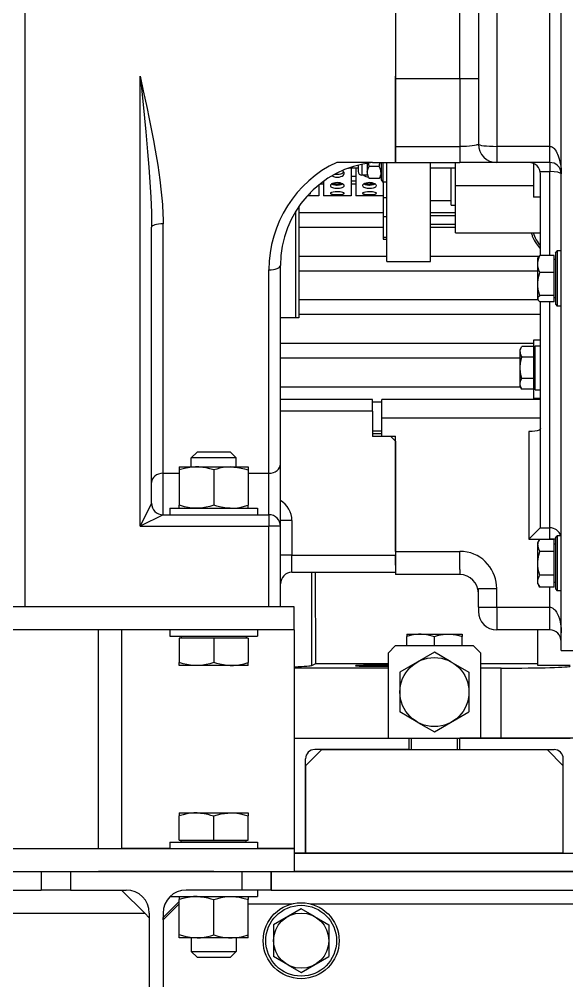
# Model space of a CAD drawing. Header units: metres. Extents: x 0 to 63075, y 0 to 44550.
# Drawn here: x 36279.7 to 36517.6, y 29823.8 to 30242.2 of the extents above; entities that cross this region are included whole.
import ezdxf

# ---------------------------------------------------------------- set-up
doc = ezdxf.new("R2010")
doc.units = ezdxf.units.M
doc.header["$LTSCALE"] = 75
doc.layers.add('SDM', color=7, linetype='Continuous')
doc.layers.add('SL1', color=8, linetype='Continuous')

# ---------------------------------------------------------------- blocks, each defined once
blk = doc.blocks.new('A$C24fbfe94')
at = {"layer": 'SL1'}
for p, q in [((3140.18, 585.82), (3140.18, 1053.34)), ((2907.18, 604.82), (2907.18, 868.82)), ((3068.18, 868.82), (3068.18, 835.32)), ((3068.18, 868.82), (3068.18, 834.32)), ((3096.18, 834.32), (3096.18, 868.82)), ((3104.18, 868.82), (3104.18, 805.82)), ((3112.18, 868.82), (3112.18, 804.82)), ((3135.18, 804.82), (3135.18, 868.82)), ((2957.18, 639.82), (2957.18, 835.32)), ((3068.18, 797.82), (3068.18, 835.32)), ((3068.18, 834.32), (3068.18, 804.72)), ((3068.18, 834.32), (3096.18, 834.32)), ((3096.18, 834.32), (3096.18, 804.72)), ((3096.18, 834.32), (3104.18, 834.32)), ((3068.18, 804.72), (3068.18, 797.82)), ((3068.18, 804.72), (3096.18, 804.72)), ((3096.18, 804.72), (3096.18, 797.82)), ((3135.18, 804.82), (3112.18, 804.82)), ((3112.18, 804.82), (3112.18, 797.82)), ((3135.18, 797.82), (3135.18, 804.82)), ((3058.18, 797.82), (3042.66, 797.82)), ((3047.67, 795.34), (3047.68, 795.32)), ((3047.68, 795.35), (3047.68, 795.32)), ((3052.01, 795.32), (3047.68, 795.32)), ((3048.87, 795.32), (3048.87, 783.32)), ((3050.87, 795.32), (3050.87, 783.32)), ((3052.01, 796.69), (3052.01, 794.93)), ((3053.51, 797.05), (3053.51, 793.65)), ((3055.88, 797.5), (3055.88, 793.65)), ((3061.07, 796.12), (3056.7, 796.12)), ((3058.18, 797.82), (3068.18, 797.82)), ((3061.88, 797.82), (3061.88, 790.26)), ((3062.6, 797.82), (3062.6, 789.32)), ((3064.38, 754.82), (3064.38, 797.82)), ((3068.18, 797.82), (3096.18, 797.82)), ((3083.38, 754.82), (3083.38, 797.82)), ((3094.18, 795.32), (3083.38, 795.32)), ((3092.38, 779.32), (3092.38, 795.32)), ((3094.18, 788.32), (3094.18, 797.82)), ((3112.18, 797.82), (3096.18, 797.82)), ((3135.18, 797.82), (3112.18, 797.82)), ((3128.18, 797.4), (3128.18, 782.81)), ((3135.18, 797.82), (3135.18, 793.84)), ((3048.87, 791.82), (3050.87, 791.82)), ((3052.01, 794.93), (3052.01, 793.84)), ((3053.51, 793.65), (3053.51, 792.34)), ((3055.88, 792.34), (3053.51, 792.34)), ((3055.9, 793.63), (3055.88, 793.65)), ((3055.88, 792.77), (3055.97, 792.75)), ((3061.07, 790.93), (3056.7, 790.93)), ((3061.88, 792.34), (3061.07, 790.93)), ((3131.08, 793.84), (3135.18, 793.84)), ((3131.18, 757.42), (3131.18, 792.82)), ((3135.18, 757.42), (3135.18, 793.84)), ((3034.87, 788.07), (3034.87, 783.32)), ((3036.87, 788.46), (3035.36, 788.46)), ((3036.87, 789.6), (3036.87, 783.32)), ((3045.31, 788.46), (3040.42, 788.46)), ((3050.87, 788.46), (3048.86, 788.46)), ((3050.86, 789.77), (3048.87, 789.77)), ((3059.31, 788.46), (3054.42, 788.46)), ((3061.88, 790.26), (3062.6, 789.32)), ((3064.38, 789.32), (3062.6, 789.32)), ((3062.87, 789.32), (3062.87, 782.56)), ((3094.18, 787.82), (3094.18, 788.32)), ((3094.18, 767.32), (3094.18, 787.82)), ((3094.18, 787.82), (3128.18, 787.82)), ((3034.87, 783.3), (3031.22, 783.3)), ((3034.87, 783.32), (3034.87, 783.3)), ((3036.87, 783.32), (3036.87, 783.3)), ((3039.87, 783.3), (3036.87, 783.3)), ((3048.87, 783.3), (3045.87, 783.3)), ((3048.87, 783.32), (3048.87, 783.3)), ((3050.87, 783.32), (3050.87, 783.3)), ((3053.87, 783.3), (3050.87, 783.3)), ((3062.87, 783.3), (3059.87, 783.3)), ((3062.87, 782.56), (3064.38, 782.56)), ((3062.87, 782.56), (3062.87, 774.37)), ((3131.18, 782.81), (3128.18, 782.81)), ((3026.2, 778.74), (3026.2, 730.3)), ((3026.2, 778.74), (3026.2, 777.82)), ((3083.38, 781.32), (3092.38, 781.32)), ((3092.38, 779.32), (3094.18, 779.32)), ((3024.68, 776.4), (3024.68, 730.3)), ((3024.68, 776.4), (3024.68, 730.3)), ((3026.2, 776.06), (3062.86, 776.06)), ((3062.87, 774.37), (3064.38, 774.37)), ((3062.87, 774.37), (3062.87, 765.37)), ((3083.38, 776.06), (3094.18, 776.06)), ((3083.38, 774.75), (3094.18, 774.75)), ((2967.18, 662.82), (2967.18, 771.16)), ((3094.18, 770.89), (3083.38, 770.89)), ((2962.18, 649.82), (2962.18, 769.67)), ((3062.86, 769.58), (3026.2, 769.58)), ((3094.18, 769.58), (3083.38, 769.58)), ((3094.18, 767.32), (3131.18, 767.32)), ((3062.87, 765.37), (3064.38, 765.37)), ((3062.87, 765.37), (3062.87, 764.56)), ((3062.87, 764.56), (3064.38, 764.56)), ((3137.08, 757.42), (3130.83, 757.42)), ((3137.08, 750.07), (3137.08, 757.42)), ((3137.68, 758.44), (3138.4, 759.38)), ((3137.68, 758.44), (3137.68, 755.2)), ((3138.4, 759.38), (3138.4, 755.86)), ((3140.18, 759.38), (3138.4, 759.38)), ((3026.2, 757.18), (3064.38, 757.18)), ((3064.38, 754.82), (3083.38, 754.82)), ((3083.38, 757.18), (3130.59, 757.18)), ((3130, 756.34), (3130.21, 756.69)), ((3130, 738.78), (3130, 756.34)), ((3137.68, 755.69), (3137.08, 755.69)), ((3137.68, 755.2), (3137.68, 736.31)), ((3138.4, 755.86), (3138.4, 735.38)), ((3013.18, 662.82), (3013.18, 751.15)), ((3018.18, 666.83), (3018.18, 753.1)), ((3130, 750.68), (3026.2, 750.68)), ((3137.08, 750.07), (3130.83, 750.07)), ((3137.08, 740.03), (3137.08, 750.07)), ((3026.2, 738.28), (3130.08, 738.28)), ((3130, 738.42), (3130, 738.78)), ((3130, 738.42), (3130.21, 738.06)), ((3137.08, 740.03), (3130.83, 740.03)), ((3137.08, 737.34), (3130.83, 737.34)), ((3131.18, 639.39), (3131.18, 737.34)), ((3135.18, 639.17), (3135.18, 737.34)), ((3137.08, 737.34), (3137.08, 740.03)), ((3137.68, 739.06), (3137.08, 739.06)), ((3137.68, 736.31), (3138.4, 735.38)), ((3140.18, 735.38), (3138.4, 735.38)), ((3018.18, 694.82), (3018.18, 730.3)), ((3024.68, 730.3), (3018.18, 730.3)), ((3026.2, 730.3), (3024.68, 730.3)), ((3131.18, 731.76), (3026.2, 731.76)), ((3131.18, 720.66), (3128.18, 720.66)), ((3128.18, 720.66), (3128.18, 717.84)), ((3018.18, 719.36), (3128.18, 719.36)), ((3122.3, 716.57), (3123.04, 717.84)), ((3122.3, 715.59), (3122.3, 716.57)), ((3122.3, 700.64), (3122.3, 715.59)), ((3128.28, 717.84), (3123.04, 717.84)), ((3128.28, 713.22), (3128.28, 717.84)), ((3128.88, 715.92), (3128.28, 715.92)), ((3128.88, 718.13), (3131.18, 718.13)), ((3128.88, 699.08), (3128.88, 718.13)), ((3122.3, 712.78), (3018.18, 712.78)), ((3128.28, 713.22), (3123.04, 713.22)), ((3128.28, 703.98), (3128.28, 713.22)), ((3128.28, 703.98), (3123.04, 703.98)), ((3128.28, 699.36), (3128.28, 703.98)), ((3018.18, 700.38), (3122.45, 700.38)), ((3122.3, 700.64), (3123.04, 699.36)), ((3128.28, 699.36), (3123.04, 699.36)), ((3128.18, 699.36), (3128.18, 695.26)), ((3128.88, 701.29), (3128.28, 701.29)), ((3128.88, 699.08), (3131.18, 699.08)), ((3058.18, 694.82), (3018.18, 694.82)), ((3058.18, 689.82), (3058.18, 694.82)), ((3131.18, 694.82), (3062.18, 694.82)), ((3062.18, 686.82), (3062.18, 694.82)), ((3131.18, 695.26), (3128.18, 695.26)), ((3062.18, 693.73), (3058.18, 693.73)), ((3058.18, 689.82), (3018.18, 689.82)), ((3058.18, 689.82), (3058.18, 678.88)), ((3131.18, 686.82), (3062.18, 686.82)), ((3062.18, 678.98), (3062.18, 686.82)), ((3058.18, 681.33), (3062.18, 681.33)), ((3062.18, 679.94), (3058.18, 679.94)), ((3066.18, 678.88), (3058.18, 678.88)), ((3062.18, 678.88), (3058.18, 678.88)), ((3062.18, 678.98), (3062.18, 678.88)), ((3062.18, 678.98), (3068.18, 678.98)), ((3068.18, 676.82), (3066.18, 678.88)), ((3068.18, 628.93), (3068.18, 678.98)), ((3126.18, 680.95), (3126.18, 634.27)), ((3068.18, 676.82), (3068.18, 627.34)), ((2981.93, 672.02), (2979.43, 669.52)), ((2996.44, 672.02), (2981.93, 672.02)), ((2996.44, 672.02), (2998.94, 669.52)), ((2974.22, 665.62), (2974.18, 665.6)), ((2974.18, 665.6), (2974.18, 664.26)), ((2974.22, 665.62), (2996.36, 665.62)), ((2979.43, 665.62), (2979.43, 669.52)), ((2998.94, 669.52), (2979.43, 669.52)), ((2996.36, 665.62), (3004.15, 665.62)), ((2998.94, 665.62), (2998.94, 669.52)), ((3004.15, 665.62), (3004.18, 665.6)), ((3004.18, 665.6), (3004.18, 664.26)), ((3018.18, 639.82), (3018.18, 666.83)), ((2967.18, 662.82), (2974.18, 662.82)), ((2967.18, 644.82), (2967.18, 662.82)), ((2974.18, 664.26), (2974.18, 648.98)), ((2989.18, 664.26), (2989.18, 648.98)), ((3004.18, 664.26), (3004.18, 648.98)), ((3004.18, 662.82), (3013.18, 662.82)), ((3013.18, 644.82), (3013.18, 662.82)), ((2962.18, 649.82), (2957.18, 639.82)), ((2974.18, 647.64), (2974.18, 648.98)), ((3004.18, 647.64), (3004.18, 648.98)), ((2967.18, 644.82), (2957.18, 639.82)), ((2967.18, 644.82), (3013.18, 644.82)), ((2970.18, 647.62), (3005.86, 647.62)), ((2970.18, 647.62), (2970.18, 644.82)), ((2970.18, 644.82), (3005.86, 644.82)), ((2974.22, 647.62), (2974.18, 647.64)), ((2996.36, 647.62), (3004.15, 647.62)), ((3004.15, 647.62), (3004.18, 647.64)), ((3005.86, 647.62), (3008.18, 647.62)), ((3005.86, 644.82), (3008.18, 644.82)), ((3008.18, 647.62), (3008.18, 644.82)), ((3013.18, 644.82), (3013.18, 639.82)), ((3023.18, 642.31), (3018.18, 642.31)), ((3023.18, 642.31), (3023.18, 627.34)), ((2957.18, 639.82), (3013.18, 639.82)), ((3013.18, 604.82), (3013.18, 639.82)), ((3018.18, 639.82), (3013.18, 639.82)), ((3018.18, 604.82), (3018.18, 639.82)), ((3126.18, 634.27), (3131.08, 639.17)), ((3131.08, 639.17), (3135.18, 639.17)), ((3135.18, 634.27), (3135.18, 639.17)), ((3126.18, 634.27), (3135.18, 634.27)), ((3130, 632.67), (3130.83, 634.11)), ((3130, 631.58), (3130, 632.67)), ((3137.08, 634.11), (3130.83, 634.11)), ((3135.18, 634.11), (3135.18, 634.27)), ((3137.68, 634.27), (3135.18, 634.27)), ((3137.08, 628.91), (3137.08, 634.11)), ((3137.68, 632.03), (3137.08, 632.03)), ((3137.68, 634.78), (3138.4, 635.71)), ((3137.68, 634.78), (3137.68, 623.71)), ((3138.4, 635.71), (3138.4, 623.71)), ((3140.18, 635.71), (3138.4, 635.71)), ((3068.18, 628.93), (3068.18, 621.01)), ((3068.18, 628.93), (3096.18, 628.93)), ((3096.18, 621.01), (3096.18, 628.93)), ((3130, 614.75), (3130, 631.58)), ((3137.08, 628.91), (3130.83, 628.91)), ((3137.08, 618.52), (3137.08, 628.91)), ((3023.18, 627.34), (3018.18, 627.34)), ((3023.18, 622.4), (3023.18, 627.34)), ((3023.18, 627.34), (3068.18, 627.34)), ((3068.18, 622.88), (3068.18, 627.34)), ((3137.68, 623.71), (3137.68, 612.65)), ((3138.4, 623.71), (3138.4, 611.71)), ((3023.18, 619.82), (3023.18, 622.4)), ((3023.18, 619.82), (3068.18, 619.82)), ((3031.82, 579.39), (3031.82, 619.82)), ((3033.5, 580.26), (3033.36, 619.82)), ((3068.18, 621.01), (3068.18, 618.82)), ((3096.18, 621.01), (3096.18, 618.82)), ((3096.18, 618.82), (3068.18, 618.82)), ((3137.08, 618.52), (3130.83, 618.52)), ((3137.08, 613.32), (3137.08, 618.52)), ((3137.68, 615.4), (3137.08, 615.4)), ((3018.18, 609.82), (3018.18, 614.82)), ((3104.18, 612.78), (3112.18, 612.78)), ((3104.18, 604.7), (3104.18, 612.78)), ((3112.18, 604.7), (3112.18, 612.78)), ((3130, 614.75), (3130.83, 613.32)), ((3137.08, 613.32), (3130.83, 613.32)), ((3135.18, 604.7), (3135.18, 613.32)), ((3137.68, 612.65), (3138.4, 611.71)), ((3140.18, 611.71), (3138.4, 611.71)), ((3018.18, 604.82), (3018.18, 609.82)), ((3024.18, 604.82), (2689.18, 604.82)), ((2907.18, 604.82), (2902.18, 604.82)), ((3013.18, 604.82), (2907.18, 604.82)), ((3018.18, 604.82), (3013.18, 604.82)), ((3024.18, 594.82), (3024.18, 604.82)), ((3104.18, 604.7), (3112.18, 604.7)), ((3104.18, 604.7), (3104.18, 602.82)), ((3112.18, 604.7), (3135.18, 604.7)), ((3112.18, 604.7), (3112.18, 596.77)), ((3135.18, 596.77), (3135.18, 604.7)), ((3024.18, 594.82), (2689.18, 594.82)), ((2939.18, 499.82), (2939.18, 594.82)), ((2949.18, 594.82), (2939.18, 594.82)), ((2949.18, 594.82), (2949.18, 499.82)), ((2949.18, 594.82), (2949.18, 499.82)), ((2970.18, 594.82), (2970.18, 592.02)), ((3008.18, 594.82), (3008.18, 592.02)), ((3024.18, 594.82), (3024.18, 499.82)), ((3112.18, 596.77), (3112.18, 594.82)), ((3135.18, 594.82), (3112.18, 594.82)), ((3130.08, 579.4), (3130.08, 594.82)), ((3135.18, 594.82), (3135.18, 596.77)), ((2970.18, 592.02), (3005.86, 592.02)), ((2989.18, 591.22), (2974.18, 591.22)), ((2974.18, 591.22), (2974.18, 580.65)), ((2975.09, 592.02), (2975.09, 591.22)), ((3004.18, 591.22), (2989.18, 591.22)), ((2989.18, 591.22), (2989.18, 580.65)), ((3003.28, 592.02), (3003.28, 591.22)), ((3004.18, 591.22), (3004.18, 580.65)), ((3005.86, 592.02), (3008.18, 592.02)), ((3073.08, 593), (3073.08, 591.92)), ((3073.09, 593), (3073.08, 593)), ((3073.08, 587.82), (3073.08, 591.92)), ((3073.09, 593), (3079.33, 593)), ((3079.33, 593), (3097.08, 593)), ((3085.08, 587.82), (3085.08, 591.92)), ((3097.08, 593), (3097.08, 591.92)), ((3097.08, 593), (3097.08, 593)), ((3097.08, 587.82), (3097.08, 591.92)), ((3068.08, 587.82), (3065.08, 584.82)), ((3102.08, 587.82), (3068.08, 587.82)), ((3105.08, 584.82), (3102.08, 587.82)), ((3065.08, 547.82), (3065.08, 584.82)), ((3085.08, 585.14), (3070.08, 576.48)), ((3092.28, 580.99), (3085.08, 585.14)), ((3105.08, 584.82), (3105.08, 547.82)), ((3140.18, 585.82), (3160.18, 585.82)), ((2974.18, 579.31), (2974.18, 580.65)), ((2974.19, 579.31), (2974.18, 579.31)), ((2996.37, 579.31), (2974.19, 579.31)), ((3004.18, 579.31), (2996.37, 579.31)), ((3004.18, 579.31), (3004.18, 580.65)), ((3004.18, 579.31), (3004.18, 579.31)), ((3065.08, 578.22), (3024.18, 578.22)), ((3031.82, 579.39), (3033.5, 580.26)), ((3033.5, 580.26), (3065.08, 580.26)), ((3092.28, 580.99), (3100.08, 576.48)), ((3105.08, 580.26), (3130.08, 580.26)), ((3114.08, 578.22), (3105.08, 578.22)), ((3114.08, 547.82), (3114.08, 578.22)), ((3144.08, 579.4), (3130.08, 579.4)), ((3070.08, 576.48), (3070.08, 559.16)), ((3100.08, 576.48), (3100.08, 559.16)), ((3077.89, 554.65), (3070.08, 559.16)), ((3085.08, 550.5), (3100.08, 559.16)), ((3077.89, 554.65), (3085.08, 550.5)), ((3024.18, 547.82), (3074.08, 547.82)), ((3024.18, 547.82), (3065.08, 547.82)), ((3065.08, 547.82), (3105.08, 547.82)), ((3074.08, 542.82), (3074.08, 547.82)), ((3075.08, 542.82), (3075.08, 547.82)), ((3095.08, 542.82), (3095.08, 547.82)), ((3096.08, 542.82), (3096.08, 547.82)), ((3146.08, 547.82), (3096.08, 547.82)), ((3105.08, 547.82), (3114.08, 547.82)), ((3114.08, 547.82), (3144.08, 547.82)), ((3036.16, 542.82), (3029.08, 535.75)), ((3074.08, 542.82), (3033.08, 542.82)), ((3036.16, 542.82), (3134.01, 542.82)), ((3096.08, 542.82), (3137.08, 542.82)), ((3134.01, 542.82), (3141.08, 535.75)), ((3029.08, 497.82), (3029.08, 538.82)), ((3029.08, 535.75), (3029.08, 497.82)), ((3141.08, 497.82), (3141.08, 538.82)), ((3141.08, 497.82), (3141.08, 535.75)), ((2974.19, 515.34), (2974.18, 515.33)), ((2974.18, 515.33), (2974.18, 513.99)), ((2974.19, 515.34), (2982, 515.34)), ((2982, 515.34), (3004.18, 515.34)), ((3004.18, 515.34), (3004.18, 515.33)), ((3004.18, 515.33), (3004.18, 513.99)), ((2974.18, 503.42), (2974.18, 513.99)), ((2989.18, 503.42), (2989.18, 513.99)), ((3004.18, 503.42), (3004.18, 513.99)), ((2970.18, 502.62), (3005.86, 502.62)), ((2970.18, 502.62), (2970.18, 499.82)), ((2974.18, 503.42), (2989.18, 503.42)), ((2975.09, 502.62), (2975.09, 503.42)), ((3003.28, 502.62), (2975.09, 502.62)), ((2989.18, 503.42), (3004.18, 503.42)), ((3003.28, 502.62), (3003.28, 503.42)), ((3005.86, 502.62), (3008.18, 502.62)), ((3008.18, 502.62), (3008.18, 499.82)), ((2689.18, 499.82), (3024.18, 499.82)), ((2774.18, 499.82), (2939.18, 499.82)), ((2939.18, 499.82), (2949.18, 499.82)), ((2970.18, 499.82), (2949.18, 499.82)), ((2970.18, 499.82), (3005.86, 499.82)), ((3005.86, 499.82), (3008.18, 499.82)), ((3024.18, 499.82), (3008.18, 499.82)), ((3024.18, 499.82), (3024.18, 489.82)), ((3024.18, 497.82), (3181.88, 497.82)), ((3029.08, 497.82), (3024.18, 497.82)), ((3141.08, 497.82), (3029.08, 497.82)), ((3141.08, 497.82), (3146.08, 497.82)), ((2689.18, 489.82), (3024.18, 489.82)), ((2914.18, 489.82), (2926.88, 489.82)), ((2914.18, 489.82), (2914.18, 481.82)), ((2926.88, 489.82), (2926.88, 481.82)), ((2926.88, 489.82), (2939.18, 489.82)), ((2964.18, 489.82), (2939.18, 489.82)), ((2989.18, 489.82), (2964.18, 489.82)), ((2989.18, 489.82), (3001.48, 489.82)), ((3001.48, 481.82), (3001.48, 489.82)), ((3001.48, 489.82), (3014.18, 489.82)), ((3014.18, 481.82), (3014.18, 489.82)), ((3014.18, 489.82), (3014.18, 481.82)), ((3024.18, 489.82), (3217.18, 489.82)), ((3181.88, 489.82), (3024.18, 489.82)), ((2494.18, 481.82), (2914.18, 481.82)), ((2926.88, 481.82), (2914.18, 481.82)), ((2926.88, 481.82), (2939.18, 481.82)), ((2939.18, 481.82), (2951.18, 481.82)), ((2949.18, 481.82), (2959.18, 471.82)), ((2989.18, 481.82), (2977.18, 481.82)), ((3001.48, 481.82), (2989.18, 481.82)), ((3014.18, 481.82), (3001.48, 481.82)), ((3008.18, 481.82), (3008.18, 479.02)), ((3008.18, 481.82), (3008.18, 479.02)), ((3014.18, 481.82), (3217.18, 481.82)), ((2970.24, 479.02), (3005.86, 479.02)), ((2974.22, 479.02), (2974.18, 479)), ((2974.22, 479.02), (2974.18, 479)), ((2974.18, 479), (2974.18, 477.66)), ((2974.18, 462.38), (2974.18, 477.66)), ((2989.18, 462.38), (2989.18, 477.66)), ((3004.15, 479.02), (3004.18, 479)), ((3004.15, 479.02), (3004.18, 479)), ((3004.18, 479), (3004.18, 477.66)), ((3004.18, 462.38), (3004.18, 477.66)), ((3005.86, 479.02), (3008.18, 479.02)), ((2967.18, 469.92), (2974.18, 476.92)), ((2967.18, 468.82), (2974.18, 475.82)), ((3004.18, 475.82), (3023.15, 475.82)), ((3027.18, 473.68), (3015.18, 466.75)), ((3032.94, 470.35), (3027.18, 473.68)), ((3031.22, 475.82), (3160.73, 475.82)), ((2739.18, 471.82), (2959.18, 471.82)), ((2961.18, 469.82), (2959.18, 471.82)), ((2961.18, 471.82), (2961.18, 439.82)), ((2967.18, 471.82), (2967.18, 439.82)), ((2967.18, 468.82), (2967.18, 469.92)), ((2967.18, 468.82), (2967.18, 439.82)), ((3032.94, 470.35), (3039.18, 466.75)), ((3015.18, 466.75), (3015.18, 452.89)), ((3039.18, 466.75), (3039.18, 452.89)), ((2974.18, 461.04), (2974.18, 462.38)), ((2974.22, 461.02), (2974.18, 461.04)), ((2982.01, 461.02), (2974.22, 461.02)), ((2979.43, 461.02), (2979.43, 455.12)), ((3004.15, 461.02), (2982.01, 461.02)), ((2998.94, 461.02), (2998.94, 455.12)), ((2998.94, 461.02), (2998.94, 455.12)), ((3004.15, 461.02), (3004.18, 461.04)), ((3004.18, 461.04), (3004.18, 462.38)), ((2979.43, 455.12), (2998.94, 455.12)), ((2981.93, 452.62), (2979.43, 455.12)), ((2981.93, 452.62), (2996.44, 452.62)), ((2996.44, 452.62), (2998.94, 455.12)), ((3021.43, 449.29), (3015.18, 452.89)), ((3027.18, 445.96), (3039.18, 452.89)), ((3021.43, 449.29), (3027.18, 445.96))]:
    blk.add_line(p, q, dxfattribs=at)
for points in [[(2957.18, 835.32), (2958.58, 828.88), (2960.21, 821.26), (2961.01, 817.44), (2962.16, 811.72), (2962.99, 807.43), (2963.77, 803.13), (2964.84, 796.71), (2965.32, 793.5), (2965.77, 790.29), (2966.4, 784.95), (2966.65, 782.28), (2966.87, 779.61), (2967.1, 775.38), (2967.16, 773.27), (2967.18, 771.16)], [(2957.18, 835.32), (2957.88, 828.73), (2959.1, 817.02), (2959.67, 811.17), (2960.48, 802.39), (2961.01, 795.82), (2961.47, 789.25), (2961.84, 782.7), (2962.09, 776.16), (2962.16, 772.91), (2962.18, 769.67)], [(3104.18, 805.82), (3104.15, 805.72), (3104.04, 805.62), (3103.86, 805.53), (3103.57, 805.42), (3103.18, 805.31), (3102.43, 805.15), (3101.51, 805.02), (3100.35, 804.89), (3099.07, 804.8), (3097.65, 804.74), (3096.18, 804.72)], [(3135.18, 804.82), (3135.53, 804.79), (3135.87, 804.7), (3136.17, 804.58), (3136.46, 804.41), (3136.81, 804.15), (3137.13, 803.85), (3137.59, 803.29), (3137.99, 802.69), (3138.34, 802.06), (3138.63, 801.43), (3138.89, 800.78), (3139.32, 799.47), (3139.65, 798.12), (3139.84, 797.11), (3139.99, 796.09), (3140.09, 795.05), (3140.16, 794.01), (3140.18, 792.83)], [(3055.9, 793.63), (3055.99, 794.39), (3056.25, 795.2), (3056.7, 796.12)], [(3061.87, 793.63), (3061.78, 794.39), (3061.52, 795.2), (3061.07, 796.12)], [(3040.59, 792.02), (3040.88, 791.86), (3041.19, 791.73), (3041.6, 791.6), (3042.03, 791.51), (3042.87, 791.45)], [(3042.87, 792.68), (3043.69, 792.74), (3044.47, 792.93), (3044.82, 793.07), (3045.13, 793.24), (3045.44, 793.49), (3045.68, 793.76)], [(3042.87, 791.45), (3043.63, 791.5), (3044.36, 791.66), (3045, 791.94), (3045.39, 792.21), (3045.67, 792.53), (3045.83, 792.89), (3045.87, 793.14)], [(3045.87, 793.14), (3045.81, 793.48), (3045.65, 793.81), (3045.39, 794.11), (3045.14, 794.32)], [(3054.2, 792.34), (3054.4, 792.16), (3054.64, 791.99), (3055.21, 791.72), (3055.86, 791.54), (3056.42, 791.47)], [(3055.9, 793.63), (3055.92, 793.1), (3056.02, 792.55), (3056.2, 791.97), (3056.41, 791.47), (3056.7, 790.93)], [(3061.87, 793.63), (3061.85, 793.1), (3061.75, 792.55), (3061.57, 791.97), (3061.36, 791.47), (3061.07, 790.93)], [(3042.87, 789.06), (3042.1, 789.01), (3041.37, 788.87), (3040.73, 788.65), (3040.43, 788.49), (3040.18, 788.31), (3040, 788.13), (3039.9, 787.93), (3039.87, 787.76)], [(3039.87, 787.76), (3039.93, 787.5), (3040.13, 787.27), (3040.43, 787.07), (3040.82, 786.9), (3041.28, 786.78), (3041.81, 786.68), (3042.87, 786.61)], [(3040.4, 788.48), (3040.68, 788.34), (3041.01, 788.23), (3041.75, 788.08), (3042.56, 788.01), (3042.87, 788.01)], [(3042.87, 788.01), (3041.95, 788.06), (3041.1, 788.21), (3040.72, 788.33), (3040.4, 788.48)], [(3045.87, 787.76), (3045.8, 788.02), (3045.6, 788.27), (3045.3, 788.5), (3044.74, 788.76), (3044.08, 788.94), (3043.36, 789.04), (3042.87, 789.06)], [(3042.87, 788.01), (3043.78, 788.06), (3044.63, 788.21), (3045.01, 788.33), (3045.33, 788.48)], [(3042.87, 786.61), (3043.77, 786.66), (3044.61, 786.82), (3044.98, 786.93), (3045.31, 787.07), (3045.61, 787.27), (3045.8, 787.5), (3045.87, 787.76)], [(3056.87, 789.06), (3056.1, 789.01), (3055.37, 788.87), (3054.73, 788.65), (3054.43, 788.49), (3054.18, 788.31), (3054, 788.13), (3053.9, 787.93), (3053.87, 787.76)], [(3053.87, 787.76), (3053.93, 787.5), (3054.13, 787.27), (3054.43, 787.07), (3054.82, 786.9), (3055.28, 786.78), (3055.81, 786.68), (3056.87, 786.61)], [(3054.4, 788.48), (3054.68, 788.34), (3055.01, 788.23), (3055.75, 788.08), (3056.56, 788.01), (3056.87, 788.01)], [(3056.87, 788.01), (3055.95, 788.06), (3055.1, 788.21), (3054.72, 788.33), (3054.4, 788.48)], [(3059.87, 787.76), (3059.8, 788.02), (3059.6, 788.27), (3059.3, 788.5), (3058.74, 788.76), (3058.08, 788.94), (3057.36, 789.04), (3056.87, 789.06)], [(3056.87, 788.01), (3057.78, 788.06), (3058.63, 788.21), (3059.01, 788.33), (3059.33, 788.48)], [(3056.87, 786.61), (3057.77, 786.66), (3058.61, 786.82), (3058.98, 786.93), (3059.31, 787.07), (3059.61, 787.27), (3059.8, 787.5), (3059.87, 787.76)], [(3030.53, 784.07), (3030.84, 784.14), (3031.06, 784.24), (3031.19, 784.35), (3031.22, 784.43)], [(3042.87, 785.14), (3041.96, 785.1), (3041.12, 784.99), (3040.42, 784.82), (3040.15, 784.71), (3039.96, 784.59), (3039.89, 784.51), (3039.87, 784.43)], [(3039.87, 784.43), (3039.87, 784.39), (3039.92, 784.31), (3040.01, 784.24), (3040.32, 784.12), (3040.69, 784.04), (3041.15, 783.97), (3041.98, 783.91), (3042.87, 783.89)], [(3045.87, 784.43), (3045.86, 784.48), (3045.78, 784.58), (3045.58, 784.71), (3045.27, 784.83), (3044.77, 784.96), (3044.18, 785.06), (3043.53, 785.12), (3042.87, 785.14)], [(3042.87, 783.89), (3043.77, 783.91), (3044.61, 783.98), (3045.31, 784.09), (3045.57, 784.17), (3045.76, 784.27), (3045.83, 784.34), (3045.87, 784.43)], [(3056.87, 785.14), (3055.96, 785.1), (3055.12, 784.99), (3054.42, 784.82), (3054.15, 784.71), (3053.96, 784.59), (3053.89, 784.51), (3053.87, 784.43)], [(3053.87, 784.43), (3053.87, 784.39), (3053.92, 784.31), (3054.01, 784.24), (3054.32, 784.12), (3054.7, 784.04), (3055.15, 783.97), (3055.98, 783.91), (3056.87, 783.89)], [(3059.87, 784.43), (3059.86, 784.48), (3059.78, 784.58), (3059.58, 784.71), (3059.27, 784.83), (3058.77, 784.96), (3058.18, 785.06), (3057.53, 785.12), (3056.87, 785.14)], [(3056.87, 783.89), (3057.77, 783.91), (3058.61, 783.98), (3059.31, 784.09), (3059.57, 784.17), (3059.76, 784.27), (3059.83, 784.34), (3059.87, 784.43)], [(3130.83, 750.07), (3130.45, 751.12), (3130.2, 752.07), (3130.05, 753.12), (3130.04, 754.14), (3130.16, 755.18), (3130.41, 756.23), (3130.83, 757.42)], [(3130.21, 756.69), (3130.54, 757.14), (3130.83, 757.42)], [(3130.83, 740.03), (3130.45, 741.47), (3130.2, 742.76), (3130.05, 744.2), (3130.04, 745.59), (3130.16, 747.01), (3130.41, 748.45), (3130.83, 750.07)], [(3130.03, 738.74), (3130.12, 739.13), (3130.38, 739.56), (3130.83, 740.03)], [(3130.03, 738.74), (3130.06, 738.4), (3130.21, 738.06)], [(3130.21, 738.06), (3130.54, 737.62), (3130.83, 737.34)], [(3122.33, 715.62), (3122.41, 716.3), (3122.64, 717.03), (3123.04, 717.84)], [(3122.33, 715.62), (3122.38, 714.9), (3122.59, 714.14), (3122.78, 713.7), (3123.04, 713.22)], [(3123.04, 703.98), (3122.64, 705.58), (3122.42, 706.99), (3122.33, 708.13), (3122.34, 709.25), (3122.44, 710.41), (3122.67, 711.73), (3123.04, 713.22)], [(3123.04, 699.36), (3122.64, 700.16), (3122.42, 700.87), (3122.33, 701.44), (3122.34, 702), (3122.44, 702.58), (3122.67, 703.24), (3123.04, 703.98)], [(3131.18, 682.25), (3131.14, 682.08), (3131.02, 681.9), (3130.81, 681.74), (3130.54, 681.59), (3130.17, 681.44), (3129.73, 681.32), (3128.7, 681.12), (3127.55, 681), (3126.18, 680.95)], [(2989.18, 664.26), (2987.46, 664.78), (2985.87, 665.16), (2984.39, 665.41), (2982.78, 665.57), (2981.2, 665.59), (2979.61, 665.49), (2978.09, 665.27), (2976.48, 664.93), (2974.72, 664.43), (2974.18, 664.26)], [(2996.38, 665.6), (2994.89, 665.52), (2993.36, 665.32), (2991.75, 664.99), (2990.51, 664.67), (2989.18, 664.26)], [(2996.38, 665.6), (2997.91, 665.56), (2999.47, 665.4), (3001.11, 665.11), (3002.58, 664.75), (3004.18, 664.26)], [(2989.18, 648.98), (2987.46, 648.46), (2985.87, 648.08), (2984.39, 647.83), (2982.78, 647.67), (2981.2, 647.65), (2979.61, 647.75), (2978.09, 647.97), (2976.48, 648.31), (2974.72, 648.81), (2974.18, 648.98)], [(2996.38, 647.64), (2994.89, 647.72), (2993.36, 647.92), (2991.75, 648.25), (2990.51, 648.57), (2989.18, 648.98)], [(2996.38, 647.64), (2997.91, 647.68), (2999.47, 647.84), (3001.11, 648.13), (3002.58, 648.49), (3004.18, 648.98)], [(3130.03, 631.61), (3130.12, 632.38), (3130.38, 633.19), (3130.83, 634.11)], [(3112.18, 612.78), (3112.12, 614.18), (3111.94, 615.57), (3111.64, 616.94), (3111.23, 618.28), (3110.66, 619.66), (3109.96, 620.98), (3109.15, 622.24), (3108.22, 623.41), (3107.19, 624.5), (3106.08, 625.47), (3104.87, 626.34), (3103.6, 627.09), (3102.25, 627.72), (3100.86, 628.22), (3099.33, 628.61), (3097.76, 628.85), (3096.18, 628.93)], [(3130.03, 631.61), (3130.05, 631.08), (3130.15, 630.53), (3130.33, 629.95), (3130.54, 629.45), (3130.83, 628.91)], [(3130.83, 618.52), (3130.45, 620.01), (3130.2, 621.34), (3130.05, 622.83), (3130.04, 624.27), (3130.16, 625.74), (3130.41, 627.23), (3130.83, 628.91)], [(3130.83, 613.32), (3130.45, 614.07), (3130.2, 614.73), (3130.05, 615.48), (3130.04, 616.2), (3130.16, 616.93), (3130.41, 617.68), (3130.83, 618.52)], [(3135.18, 604.7), (3135.55, 604.67), (3135.9, 604.59), (3136.21, 604.46), (3136.51, 604.29), (3136.87, 604.03), (3137.2, 603.74), (3137.52, 603.38), (3137.82, 602.99), (3138.16, 602.47), (3138.46, 601.93), (3138.96, 600.8), (3139.37, 599.57), (3139.69, 598.31), (3139.87, 597.37), (3140.01, 596.41), (3140.11, 595.44), (3140.18, 593.53)], [(3079.33, 592.99), (3078.23, 592.97), (3077.11, 592.87), (3075.94, 592.69), (3074.58, 592.37), (3073.08, 591.92)], [(3079.33, 592.99), (3080.49, 592.93), (3081.68, 592.78), (3082.93, 592.54), (3083.97, 592.27), (3085.08, 591.92)], [(3085.08, 591.92), (3086.44, 592.34), (3087.68, 592.63), (3088.84, 592.84), (3090.34, 592.98), (3091.8, 592.98), (3093.29, 592.84), (3094.46, 592.64), (3095.71, 592.34), (3097.08, 591.92)], [(2989.18, 580.65), (2987.49, 580.14), (2985.94, 579.76), (2984.48, 579.51), (2983.12, 579.36), (2981.78, 579.31), (2980.44, 579.35), (2979.08, 579.48), (2977.57, 579.73), (2975.95, 580.12), (2974.18, 580.65)], [(2996.38, 579.31), (2994.9, 579.39), (2993.38, 579.58), (2991.78, 579.91), (2990.53, 580.23), (2989.18, 580.65)], [(2996.38, 579.31), (2997.83, 579.34), (2999.32, 579.49), (3000.87, 579.75), (3002.45, 580.13), (3004.18, 580.65)], [(2981.99, 515.33), (2980.53, 515.3), (2979.05, 515.15), (2977.5, 514.89), (2975.91, 514.51), (2974.18, 513.99)], [(2981.99, 515.33), (2983.47, 515.25), (2984.99, 515.06), (2986.59, 514.73), (2987.84, 514.41), (2989.18, 513.99)], [(2989.18, 513.99), (2990.88, 514.5), (2992.43, 514.88), (2993.88, 515.13), (2995.25, 515.28), (2996.59, 515.33), (2997.93, 515.29), (2999.29, 515.16), (3000.8, 514.91), (3002.42, 514.52), (3004.18, 513.99)], [(2981.99, 479), (2980.46, 478.96), (2978.9, 478.8), (2977.26, 478.51), (2975.79, 478.15), (2974.18, 477.66)], [(2981.99, 479), (2983.47, 478.92), (2985, 478.72), (2986.62, 478.39), (2987.86, 478.07), (2989.18, 477.66)], [(2989.18, 477.66), (2990.91, 478.18), (2992.49, 478.56), (2993.98, 478.81), (2995.59, 478.97), (2997.16, 478.99), (2998.76, 478.89), (3000.28, 478.67), (3001.89, 478.33), (3003.65, 477.83), (3004.18, 477.66)], [(2981.99, 461.04), (2980.46, 461.08), (2978.9, 461.24), (2977.26, 461.53), (2975.79, 461.89), (2974.18, 462.38)], [(2981.99, 461.04), (2983.47, 461.12), (2985, 461.32), (2986.62, 461.65), (2987.86, 461.97), (2989.18, 462.38)], [(2989.18, 462.38), (2990.91, 461.86), (2992.49, 461.48), (2993.98, 461.23), (2995.59, 461.07), (2997.16, 461.05), (2998.76, 461.15), (3000.28, 461.37), (3001.89, 461.71), (3003.65, 462.21), (3004.18, 462.38)]]:
    blk.add_lwpolyline(points, dxfattribs=at)
for centre, radius in [((3085.08, 567.82), 14.99), ((3027.18, 459.82), 16.5), ((3027.18, 459.82), 15.38), ((3027.18, 459.82), 11.99)]:
    blk.add_circle(centre, radius, dxfattribs=at)
for centre, radius, start, end in [((3112.18, 805.82), 8, 180, 270), ((3063.18, 753.1), 45, 96.3794, 180), ((3079.63, 802.78), 23.88, 192.5902, 196.182), ((3038.6, 802.66), 23.39, 343.788, 348.0715), ((3126.18, 792.82), 5, 0, 89.9091), ((3135.18, 792.82), 5, 3.2357, 90), ((3042.86, 798.05), 5.37, 260.0047, 270.0889), ((3053.51, 793.84), 1.5, 180, 270), ((3135.89, 792.84), 4.3, 359.7054, 3.4702), ((3028.21, 731.63), 51.75, 86.6664, 88.146), ((3042.87, 731.78), 51.61, 90.0032, 93.3358), ((3042.86, 731.79), 51.6, 86.664, 89.9969), ((3056.87, 731.78), 51.61, 90.0032, 93.3358), ((3056.86, 731.79), 51.6, 86.664, 89.9969), ((3144.85, 772.81), 18.56, 197.2028, 201.8943), ((3144.8, 772.79), 18.51, 201.8901, 213.7653), ((3144.58, 772.82), 17.5, 198.3198, 220.0269), ((3144.74, 772.75), 18.43, 213.7673, 222.6531), ((3144.7, 772.73), 18.39, 213.7848, 222.6851), ((2967.18, 649.82), 5, 180, 270), ((3013.18, 642.31), 10, 359.9992, 59.9966), ((3013.18, 639.82), 5, 0, 90), ((3023.18, 614.82), 5, 90, 180), ((3096.18, 610.82), 8, 0.1282, 90), ((3112.18, 602.82), 8, 180, 270), ((3135.18, 589.82), 5, 0, 90), ((3060.27, 274.03), 305.46, 89.0973, 90.0352), ((3060.27, 884.5), 305.5, 269.9651, 270.9029), ((3033.08, 538.82), 4, 90, 180), ((3137.08, 538.82), 4, 0, 90), ((2951.18, 471.82), 10, 0, 90), ((2977.18, 471.82), 10, 90, 180)]:
    blk.add_arc(centre, radius, start, end, dxfattribs=at)
for centre, major_axis, ratio, start_param, end_param in [((3112.18, 805.82), (-8, 0), 0.125, 0, 1.570796), ((3063.18, 751.15), (-0.01, -51.19), 0.976796, 3.564844, 4.71257), ((3135.18, 792.82), (5, 0), 0.204878, 0, 1.570796), ((3028.72, 784.58), (2.5, -0.16), 0.226779, 0.014253, 0.353181), ((2967.18, 769.67), (-5, 0), 0.297735, 4.712389, 6.283185), ((3013.18, 753.1), (-5, 0), 0.3906, 1.570796, 3.141593), ((3013.18, 666.83), (-5, 0), 0.800443, 1.570796, 3.141593), ((2967.18, 658.82), (-5, 0), 0.800443, 4.712389, 6.283185), ((3125.84, 639.53), (5.35, -0.15), 0.210124, 6.087314, 6.289206), ((3135.18, 634.27), (5, 0), 0.978274, 0.298683, 1.570796), ((2996.87, 579.44), (-35, 0), 0.027334, 2.466118, 3.089233), ((3060.08, 579.24), (9.25, 0), 0.026186, 1.570796, 3.141782), ((3060.08, 579.24), (9.25, 0), 0.026186, 3.141782, 4.712389), ((3114.08, 579.01), (30, 0), 0.026213, 4.712389, 6.283185)]:
    blk.add_ellipse(centre, major_axis=major_axis, ratio=ratio, start_param=start_param, end_param=end_param, dxfattribs=at)

msp = doc.modelspace()

# ---------------------------------------------------------------- block references
at = {"layer": 'SDM'}
msp.add_blockref('A$C24fbfe94', (33375.01, 29382.2), dxfattribs=at)

doc.saveas('drawing.dxf')
